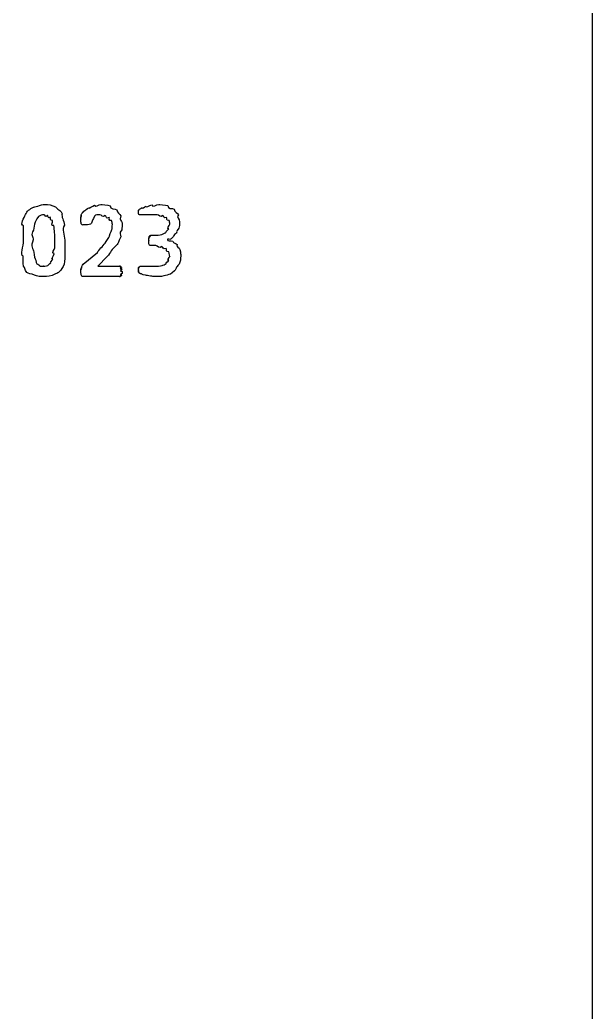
# Model space of a CAD drawing. Header units: millimetres. Extents: x 0 to 216, y 0 to 279.
# Drawn here: x 196.32 to 215.9, y 141.43 to 175.38 of the extents above; entities that cross this region are included whole.
import ezdxf

# ---------------------------------------------------------------- set-up
doc = ezdxf.new("R2010")
doc.units = ezdxf.units.MM
doc.layers.get('0').update_dxf_attribs({"linetype": 'CONTINUOUS'})

msp = doc.modelspace()

# ---------------------------------------------------------------- linework, layer by layer
at = {"color": 7}
msp.add_line((215.9, 279.4), (215.9, 0), dxfattribs=at)
at = {"color": 0}
for p, q in [((197.517, 167.817), (197.517, 167.817)), ((197.853, 167.84), (197.853, 167.84)), ((200.793, 168.01), (200.98, 168.01)), ((201.371, 167.878), (201.371, 167.872)), ((198.484, 167.024), (198.969, 167.426)), ((200.969, 167.658), (200.787, 167.658)), ((199.306, 167.283), (198.991, 166.952)), ((201.829, 167.311), (201.829, 167.311)), ((198.991, 166.952), (199.763, 166.952)), ((199.818, 166.776), (199.818, 166.776)), ((199.752, 166.599), (198.506, 166.599))]:
    msp.add_line(p, q, dxfattribs=at)
for points in [[(196.514, 168.722), (196.548, 168.829), (196.663, 168.916), (196.784, 168.975)], [(196.784, 168.975), (196.791, 168.95), (197.033, 169.069), (197.17, 169.069)], [(197.17, 169.069), (197.291, 169.069), (197.42, 169.041), (197.539, 168.986)], [(197.539, 168.986), (197.644, 168.844), (197.733, 168.855), (197.77, 168.749)], [(198.424, 168.733), (198.425, 168.741), (198.442, 168.763), (198.457, 168.782)], [(198.457, 168.782), (198.458, 168.778), (198.502, 168.826), (198.539, 168.859)], [(198.539, 168.859), (198.535, 168.844), (198.628, 168.923), (198.683, 168.953)], [(198.683, 168.953), (198.65, 168.906), (198.805, 169.014), (198.876, 169.036)], [(198.876, 169.036), (198.906, 168.95), (199.016, 169.069), (199.091, 169.069)], [(199.091, 169.069), (199.102, 169.069), (199.318, 169.052), (199.41, 169.019)], [(199.41, 169.019), (199.402, 168.884), (199.577, 168.939), (199.636, 168.881)], [(199.636, 168.881), (199.642, 168.767), (199.744, 168.754), (199.774, 168.678)], [(200.374, 168.848), (200.374, 168.815), (200.375, 168.868), (200.379, 168.876)], [(200.374, 168.815), (200.374, 168.793), (200.374, 168.837), (200.374, 168.848)], [(200.374, 168.76), (200.374, 168.76), (200.374, 168.793), (200.374, 168.815)], [(200.385, 168.733), (200.376, 168.734), (200.376, 168.749), (200.374, 168.76)], [(200.379, 168.876), (200.385, 168.829), (200.392, 168.89), (200.396, 168.898)], [(200.396, 168.898), (200.396, 168.844), (200.412, 168.912), (200.423, 168.92)], [(200.423, 168.92), (200.42, 168.862), (200.463, 168.944), (200.501, 168.959)], [(200.501, 168.959), (200.495, 168.895), (200.583, 168.993), (200.638, 169.008)], [(200.638, 169.008), (200.608, 168.928), (200.761, 169.041), (200.831, 169.052)], [(200.831, 169.052), (200.87, 168.95), (200.983, 169.069), (201.068, 169.069)], [(201.068, 169.069), (201.075, 169.069), (201.294, 169.054), (201.382, 169.025)], [(201.382, 169.025), (201.369, 168.892), (201.544, 168.954), (201.603, 168.903)], [(201.603, 168.903), (201.608, 168.789), (201.71, 168.789), (201.741, 168.716)], [(196.437, 168.33), (196.317, 168.377), (196.459, 168.614), (196.514, 168.722)], [(196.844, 168.462), (196.802, 168.352), (196.8, 168.293), (196.789, 168.187)], [(196.96, 168.65), (196.857, 168.509), (196.873, 168.542), (196.844, 168.462)], [(197.153, 168.716), (197.073, 168.716), (197.011, 168.694), (196.96, 168.65)], [(197.263, 168.694), (197.192, 168.597), (197.193, 168.716), (197.153, 168.716)], [(197.357, 168.628), (197.261, 168.569), (197.299, 168.679), (197.263, 168.694)], [(197.429, 168.512), (197.316, 168.509), (197.386, 168.597), (197.357, 168.628)], [(197.478, 168.341), (197.357, 168.297), (197.451, 168.464), (197.429, 168.512)], [(197.77, 168.749), (197.721, 168.635), (197.834, 168.518), (197.842, 168.363)], [(198.407, 168.639), (198.41, 168.569), (198.413, 168.679), (198.413, 168.694)], [(198.407, 168.573), (198.407, 168.529), (198.407, 168.62), (198.407, 168.639)], [(198.407, 168.474), (198.407, 168.465), (198.407, 168.535), (198.407, 168.573)], [(198.418, 168.407), (198.41, 168.41), (198.41, 168.447), (198.407, 168.474)], [(198.413, 168.694), (198.414, 168.597), (198.42, 168.722), (198.424, 168.733)], [(198.793, 168.495), (198.763, 168.377), (198.719, 168.381), (198.628, 168.374)], [(198.876, 168.661), (198.804, 168.524), (198.815, 168.569), (198.793, 168.495)], [(199.052, 168.716), (198.873, 168.716), (198.912, 168.697), (198.876, 168.661)], [(199.234, 168.688), (199.142, 168.597), (199.121, 168.716), (199.052, 168.716)], [(199.372, 168.617), (199.248, 168.562), (199.289, 168.669), (199.234, 168.688)], [(199.455, 168.512), (199.322, 168.503), (199.408, 168.587), (199.372, 168.617)], [(199.482, 168.385), (199.476, 168.421), (199.473, 168.471), (199.455, 168.512)], [(199.774, 168.678), (199.7, 168.498), (199.818, 168.523), (199.818, 168.435)], [(199.818, 168.435), (199.818, 168.333), (199.813, 168.281), (199.802, 168.203)], [(200.407, 168.716), (200.387, 168.719), (200.392, 168.724), (200.385, 168.733)], [(200.429, 168.716), (200.402, 168.716), (200.414, 168.716), (200.407, 168.716)], [(200.501, 168.716), (200.425, 168.716), (200.443, 168.716), (200.429, 168.716)], [(200.627, 168.716), (200.491, 168.716), (200.533, 168.716), (200.501, 168.716)], [(200.804, 168.716), (200.711, 168.716), (200.678, 168.716), (200.627, 168.716)], [(201.018, 168.716), (200.843, 168.716), (200.87, 168.716), (200.804, 168.716)], [(201.206, 168.688), (201.112, 168.597), (201.091, 168.716), (201.018, 168.716)], [(201.338, 168.622), (201.218, 168.564), (201.261, 168.673), (201.206, 168.688)], [(201.421, 168.518), (201.289, 168.506), (201.374, 168.592), (201.338, 168.622)], [(201.448, 168.396), (201.443, 168.43), (201.439, 168.48), (201.421, 168.518)], [(201.741, 168.716), (201.666, 168.642), (201.785, 168.559), (201.785, 168.468)], [(201.785, 168.468), (201.785, 168.359), (201.775, 168.325), (201.757, 168.258)], [(196.442, 167.828), (196.442, 167.955), (196.439, 168.179), (196.437, 168.33)], [(196.789, 168.187), (196.665, 168.024), (196.778, 167.972), (196.778, 167.851)], [(197.506, 168.11), (197.501, 168.165), (197.492, 168.275), (197.478, 168.341)], [(197.517, 167.817), (197.511, 167.874), (197.513, 168.024), (197.506, 168.11)], [(197.842, 168.363), (197.735, 168.212), (197.853, 168.038), (197.853, 167.84)], [(198.44, 168.374), (198.421, 168.377), (198.425, 168.392), (198.418, 168.407)], [(198.468, 168.363), (198.436, 168.363), (198.447, 168.366), (198.44, 168.374)], [(198.628, 168.374), (198.462, 168.363), (198.482, 168.363), (198.468, 168.363)], [(199.394, 167.999), (199.336, 167.962), (199.455, 168.146), (199.465, 168.209)], [(199.465, 168.209), (199.476, 168.205), (199.482, 168.33), (199.482, 168.385)], [(199.802, 168.203), (199.678, 168.062), (199.781, 168.044), (199.774, 167.955)], [(201.173, 168.038), (201.2, 168.046), (201.281, 168.082), (201.322, 168.115)], [(201.322, 168.115), (201.281, 168.117), (201.393, 168.192), (201.415, 168.237)], [(201.415, 168.237), (201.325, 168.209), (201.448, 168.337), (201.448, 168.396)], [(201.675, 168.082), (201.56, 168.006), (201.599, 167.986), (201.548, 167.95)], [(201.757, 168.258), (201.631, 168.11), (201.71, 168.133), (201.675, 168.082)], [(196.431, 167.299), (196.324, 167.338), (196.442, 167.63), (196.442, 167.828)], [(196.778, 167.851), (196.665, 167.624), (196.784, 167.55), (196.795, 167.437)], [(197.511, 167.586), (197.511, 167.565), (197.517, 167.736), (197.517, 167.817)], [(197.853, 167.84), (197.853, 167.594), (197.855, 167.487), (197.859, 167.332)], [(199.234, 167.74), (199.263, 167.808), (199.356, 167.922), (199.394, 167.999)], [(199.774, 167.955), (199.664, 167.768), (199.713, 167.768), (199.614, 167.658)], [(200.726, 167.84), (200.726, 167.812), (200.728, 167.9), (200.732, 167.922)], [(200.732, 167.751), (200.726, 167.742), (200.726, 167.802), (200.726, 167.84)], [(200.732, 167.922), (200.733, 167.856), (200.739, 167.961), (200.743, 167.972)], [(200.743, 167.696), (200.733, 167.698), (200.735, 167.729), (200.732, 167.751)], [(200.743, 167.972), (200.744, 167.881), (200.757, 167.995), (200.765, 167.999)], [(200.765, 167.999), (200.759, 167.892), (200.782, 168.01), (200.793, 168.01)], [(200.98, 168.01), (200.969, 168.01), (201.118, 168.019), (201.173, 168.038)], [(201.371, 167.872), (201.34, 167.793), (201.498, 167.845), (201.553, 167.812)], [(201.548, 167.95), (201.457, 167.819), (201.438, 167.892), (201.371, 167.878)], [(201.553, 167.812), (201.571, 167.726), (201.661, 167.738), (201.702, 167.691)], [(196.795, 167.437), (196.809, 167.279), (196.831, 167.229), (196.861, 167.156)], [(197.49, 167.376), (197.386, 167.418), (197.507, 167.512), (197.511, 167.586)], [(198.969, 167.426), (199.009, 167.503), (199.168, 167.648), (199.234, 167.74)], [(199.614, 167.658), (199.468, 167.55), (199.416, 167.426), (199.306, 167.283)], [(200.765, 167.663), (200.744, 167.669), (200.75, 167.681), (200.743, 167.696)], [(200.787, 167.658), (200.759, 167.658), (200.772, 167.659), (200.765, 167.663)], [(201.173, 167.63), (201.082, 167.539), (201.046, 167.658), (200.969, 167.658)], [(201.322, 167.559), (201.2, 167.506), (201.231, 167.615), (201.173, 167.63)], [(201.415, 167.443), (201.281, 167.44), (201.362, 167.525), (201.322, 167.559)], [(201.448, 167.299), (201.443, 167.239), (201.438, 167.401), (201.415, 167.443)], [(201.702, 167.691), (201.652, 167.632), (201.774, 167.586), (201.796, 167.52)], [(201.796, 167.52), (201.814, 167.382), (201.829, 167.384), (201.829, 167.311)], [(196.475, 166.914), (196.427, 166.915), (196.423, 167.148), (196.431, 167.299)], [(196.861, 167.156), (196.868, 167.018), (196.927, 167.035), (196.971, 167.002)], [(197.274, 166.98), (197.272, 166.992), (197.347, 167.031), (197.374, 167.068)], [(197.374, 167.068), (197.327, 167.065), (197.426, 167.148), (197.445, 167.2)], [(197.445, 167.2), (197.364, 167.173), (197.478, 167.313), (197.49, 167.376)], [(197.859, 167.332), (197.864, 167.173), (197.848, 167.051), (197.804, 166.941)], [(201.327, 167.046), (201.284, 167.047), (201.396, 167.115), (201.415, 167.156)], [(201.415, 167.156), (201.325, 167.131), (201.448, 167.247), (201.448, 167.299)], [(201.829, 167.311), (201.814, 167.201), (201.81, 167.107), (201.774, 167.018)], [(196.734, 166.677), (196.504, 166.705), (196.515, 166.81), (196.475, 166.914)], [(196.971, 167.002), (196.96, 166.952), (197.076, 166.952), (197.142, 166.952)], [(197.142, 166.952), (197.078, 166.952), (197.237, 166.96), (197.274, 166.98)], [(197.804, 166.941), (197.658, 166.721), (197.668, 166.75), (197.534, 166.688)], [(198.407, 166.853), (198.41, 166.789), (198.416, 166.894), (198.424, 166.914)], [(198.407, 166.77), (198.407, 166.745), (198.407, 166.831), (198.407, 166.853)], [(198.413, 166.688), (198.407, 166.679), (198.407, 166.737), (198.407, 166.77)], [(198.424, 166.914), (198.425, 166.827), (198.438, 166.949), (198.446, 166.969)], [(198.446, 166.969), (198.443, 166.981), (198.469, 167.004), (198.484, 167.024)], [(199.763, 166.952), (199.671, 166.952), (199.777, 166.948), (199.785, 166.941)], [(199.785, 166.941), (199.686, 166.82), (199.797, 166.922), (199.802, 166.908)], [(199.802, 166.908), (199.697, 166.789), (199.813, 166.875), (199.813, 166.853)], [(199.813, 166.853), (199.7, 166.745), (199.818, 166.805), (199.818, 166.776)], [(199.818, 166.776), (199.818, 166.69), (199.815, 166.723), (199.813, 166.698)], [(200.374, 166.858), (200.374, 166.809), (200.376, 166.919), (200.385, 166.93)], [(200.374, 166.809), (200.374, 166.754), (200.374, 166.839), (200.374, 166.858)], [(200.385, 166.77), (200.376, 166.723), (200.376, 166.794), (200.374, 166.809)], [(200.385, 166.93), (200.387, 166.834), (200.404, 166.952), (200.423, 166.952)], [(200.396, 166.748), (200.385, 166.705), (200.387, 166.762), (200.385, 166.77)], [(200.418, 166.726), (200.396, 166.69), (200.402, 166.74), (200.396, 166.748)], [(200.478, 166.693), (200.41, 166.677), (200.425, 166.718), (200.418, 166.726)], [(200.423, 166.952), (200.414, 166.952), (200.448, 166.952), (200.478, 166.952)], [(200.478, 166.952), (200.475, 166.952), (200.551, 166.952), (200.6, 166.952)], [(200.6, 166.952), (200.572, 166.952), (200.702, 166.952), (200.765, 166.952)], [(200.765, 166.952), (200.817, 166.952), (200.904, 166.952), (200.986, 166.952)], [(200.986, 166.952), (200.972, 166.952), (201.125, 166.959), (201.184, 166.974)], [(201.184, 166.974), (201.208, 166.985), (201.29, 167.016), (201.327, 167.046)], [(201.614, 166.792), (201.483, 166.666), (201.457, 166.682), (201.355, 166.649)], [(201.774, 167.018), (201.622, 166.908), (201.683, 166.854), (201.614, 166.792)], [(197.126, 166.599), (196.886, 166.599), (196.867, 166.624), (196.734, 166.677)], [(197.534, 166.688), (197.386, 166.599), (197.261, 166.599), (197.126, 166.599)], [(198.429, 166.632), (198.414, 166.635), (198.416, 166.666), (198.413, 166.688)], [(198.462, 166.605), (198.432, 166.61), (198.44, 166.622), (198.429, 166.632)], [(198.506, 166.599), (198.458, 166.599), (198.476, 166.601), (198.462, 166.605)], [(199.78, 166.61), (199.667, 166.599), (199.763, 166.599), (199.752, 166.599)], [(199.802, 166.643), (199.686, 166.613), (199.791, 166.617), (199.78, 166.61)], [(199.813, 166.698), (199.693, 166.643), (199.805, 166.657), (199.802, 166.643)], [(200.611, 166.649), (200.48, 166.646), (200.514, 166.678), (200.478, 166.693)], [(200.793, 166.616), (200.704, 166.622), (200.666, 166.638), (200.611, 166.649)], [(201.013, 166.599), (200.84, 166.599), (200.861, 166.605), (200.793, 166.616)], [(201.355, 166.649), (201.163, 166.599), (201.141, 166.599), (201.013, 166.599)]]:
    msp.add_open_spline(points, degree=3, dxfattribs=at)

doc.saveas('drawing.dxf')
